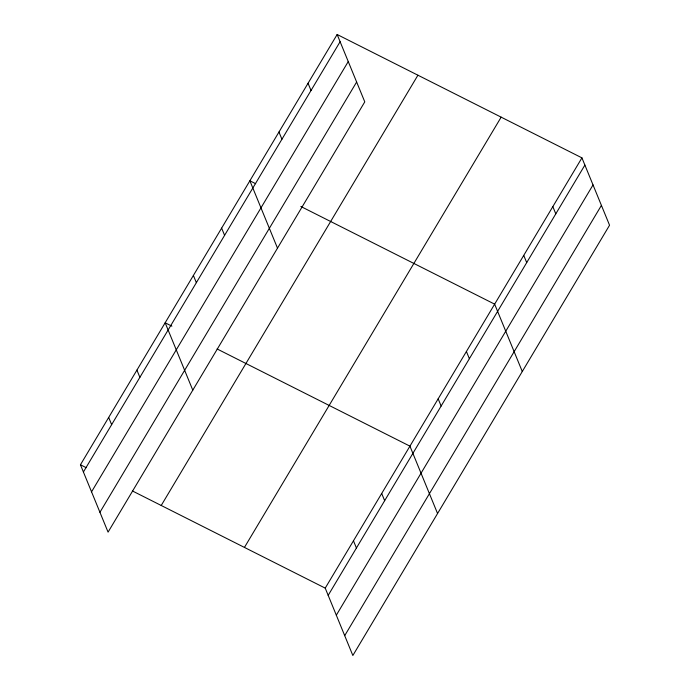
<?xml version="1.0" encoding="UTF-8"?>
<svg xmlns="http://www.w3.org/2000/svg" width="690" height="690" viewBox="0 0 690 690"><rect width="100%" height="100%" fill="white"/><g stroke="black" fill="none" stroke-linecap="round" stroke-linejoin="round"><path stroke-width="1.03" d="M337.151 34.5L364.777 101.87L108.071 532.137L80.445 464.767L337.151 34.5L581.929 157.863L609.555 225.233L352.849 655.5L325.223 588.13L132.368 490.935M83.404 471.986L340.11 41.719M91.546 491.832L348.252 61.565M99.929 512.291L356.644 82.015M161.219 505.477L417.924 75.21M244.441 547.42L501.156 117.153M325.223 588.13L581.929 157.863M328.181 595.349L584.887 165.083M336.323 615.195L593.029 184.929M344.707 635.654L601.421 205.379M255.636 183.695L249.866 180.789L277.501 248.159M300.84 206.474L494.644 304.152L522.278 371.522M171.888 326.172L165.151 322.782L192.786 390.152M217.083 348.95L409.929 446.145L437.564 513.515M80.445 464.767L86.207 467.673M552.837 206.629L555.795 213.848M523.745 255.395L526.703 262.605M466.406 351.486L469.373 358.705M438.167 398.811L441.134 406.031M308.059 83.266L311.018 90.485M278.967 132.032L281.925 139.242M381.699 493.471L384.658 500.69M353.461 540.805L356.42 548.024M221.628 228.123L224.595 235.342M193.39 275.448L196.357 282.667M136.913 370.107L139.88 377.327M108.675 417.441L111.642 424.661"/></g></svg>
